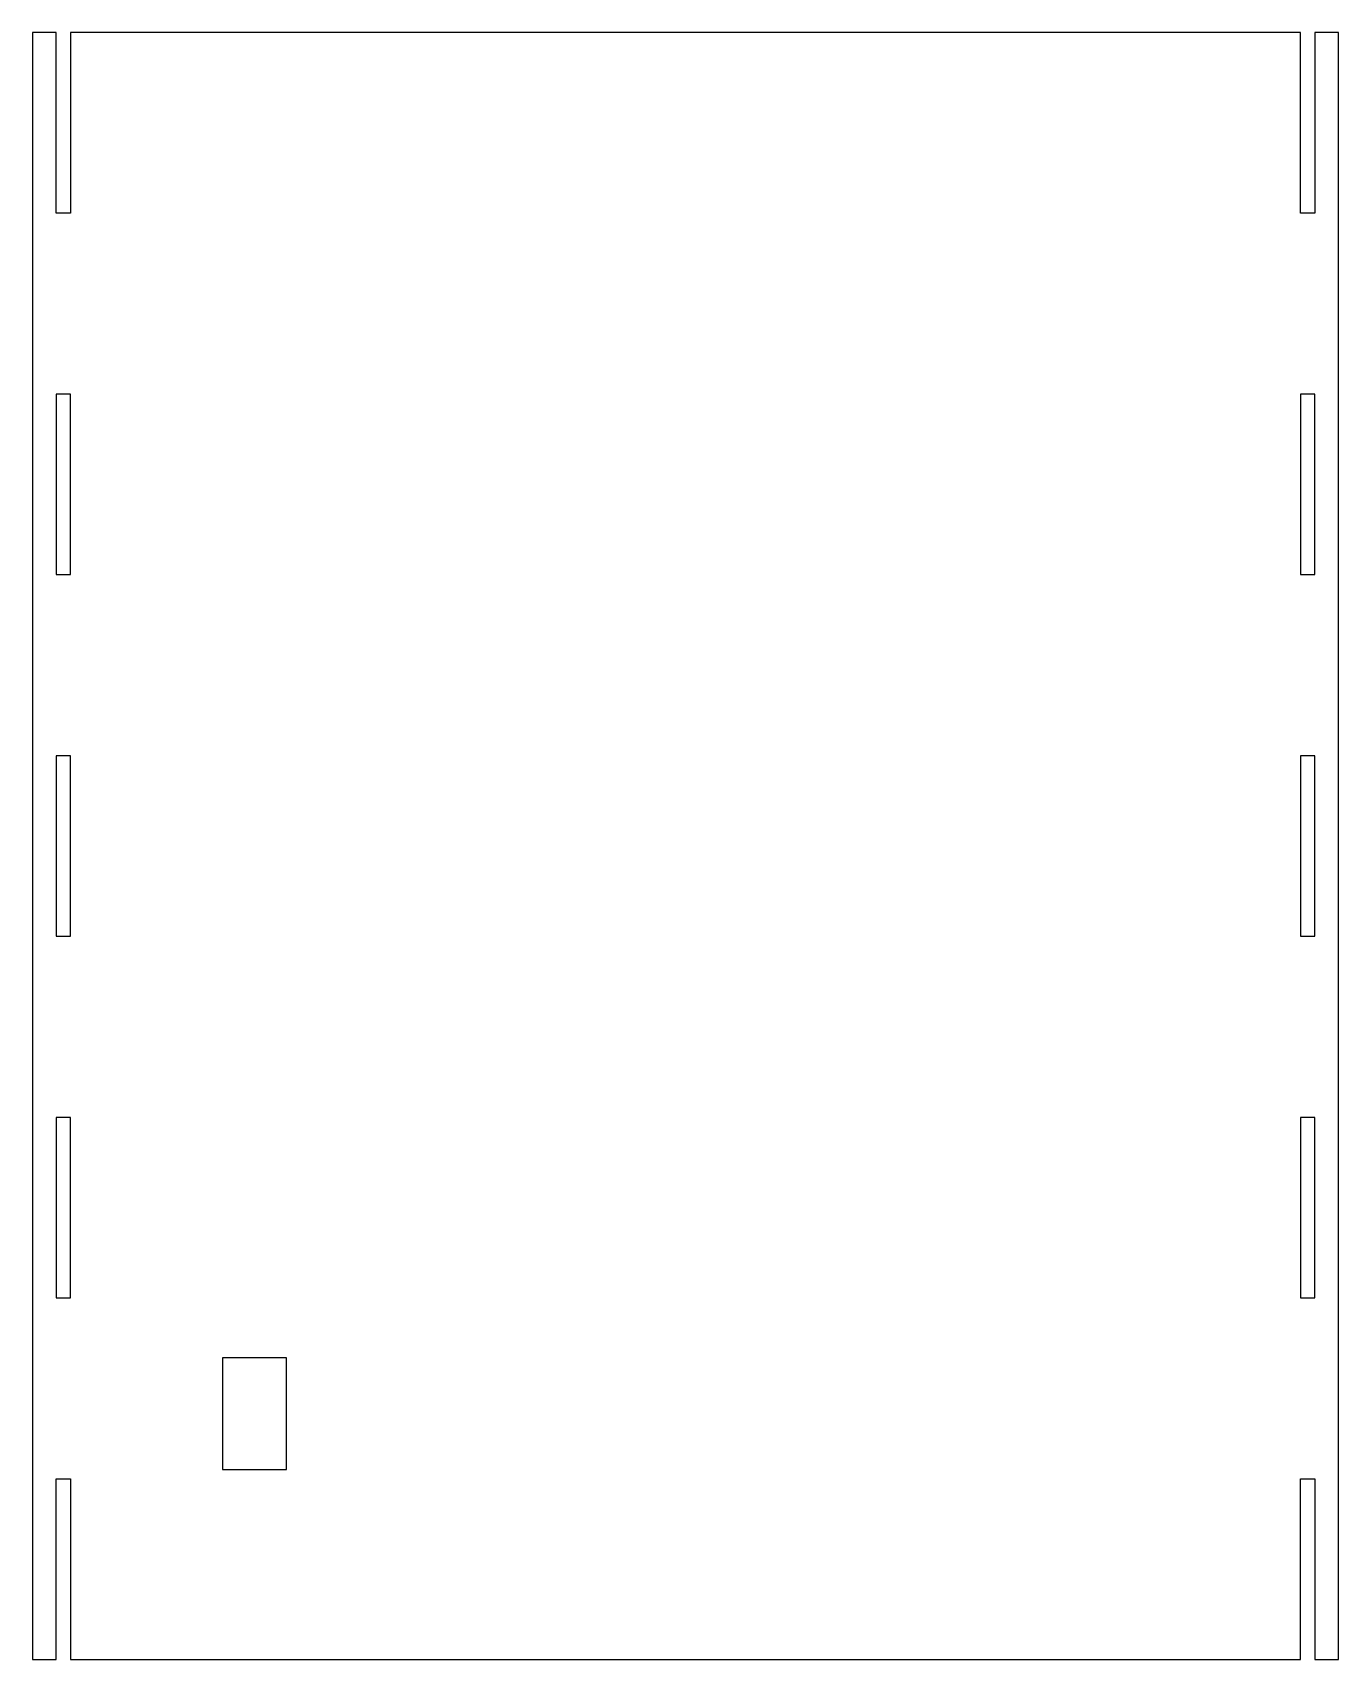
# Model space of a CAD drawing. Extents: x -320 to 230, y -434 to 251.
import ezdxf

# ---------------------------------------------------------------- set-up
doc = ezdxf.new("R2010")
doc.units = 0
doc.layers.get('0').update_dxf_attribs({"linetype": 'CONTINUOUS'})

msp = doc.modelspace()

# ---------------------------------------------------------------- linework, layer by layer
at = {"color": 7, "linetype": 'CONTINUOUS'}
for p, q in [((-320.35, 251.34), (-320.35, -433.66)), ((-310.35, 251.34), (-320.35, 251.34)), ((-310.35, 175.34), (-310.35, 251.34)), ((213.65, 251.34), (-304.35, 251.34)), ((-304.35, 251.34), (-304.35, 175.34)), ((213.65, 175.34), (213.65, 251.34)), ((229.65, 251.34), (219.65, 251.34)), ((219.65, 251.34), (219.65, 175.34)), ((229.65, -433.66), (229.65, 251.34)), ((-304.35, 175.34), (-310.35, 175.34)), ((219.65, 175.34), (213.65, 175.34)), ((-310.35, 99.09), (-310.35, 23.09)), ((-304.35, 99.09), (-310.35, 99.09)), ((-304.35, 23.09), (-304.35, 99.09)), ((213.65, 99.09), (213.65, 23.09)), ((219.65, 99.09), (213.65, 99.09)), ((219.65, 23.09), (219.65, 99.09)), ((-310.35, 23.09), (-304.35, 23.09)), ((213.65, 23.09), (219.65, 23.09)), ((-310.35, -53.16), (-310.35, -129.16)), ((-304.35, -53.16), (-310.35, -53.16)), ((-304.35, -129.16), (-304.35, -53.16)), ((213.65, -53.16), (213.65, -129.16)), ((219.65, -53.16), (213.65, -53.16)), ((219.65, -129.16), (219.65, -53.16)), ((-310.35, -129.16), (-304.35, -129.16)), ((213.65, -129.16), (219.65, -129.16)), ((-310.35, -205.41), (-310.35, -281.41)), ((-304.35, -205.41), (-310.35, -205.41)), ((-304.35, -281.41), (-304.35, -205.41)), ((213.65, -205.41), (213.65, -281.41)), ((219.65, -205.41), (213.65, -205.41)), ((219.65, -281.41), (219.65, -205.41)), ((-310.35, -281.41), (-304.35, -281.41)), ((213.65, -281.41), (219.65, -281.41)), ((-240.35, -306.66), (-240.35, -353.66)), ((-213.35, -306.66), (-240.35, -306.66)), ((-213.35, -353.66), (-213.35, -306.66)), ((-240.35, -353.66), (-213.35, -353.66)), ((-310.35, -433.66), (-310.35, -357.66)), ((-310.35, -357.66), (-304.35, -357.66)), ((-304.35, -357.66), (-304.35, -433.66)), ((213.65, -433.66), (213.65, -357.66)), ((213.65, -357.66), (219.65, -357.66)), ((219.65, -357.66), (219.65, -433.66)), ((-320.35, -433.66), (-310.35, -433.66)), ((-304.35, -433.66), (213.65, -433.66)), ((219.65, -433.66), (229.65, -433.66))]:
    msp.add_line(p, q, dxfattribs=at)

doc.saveas('drawing.dxf')
